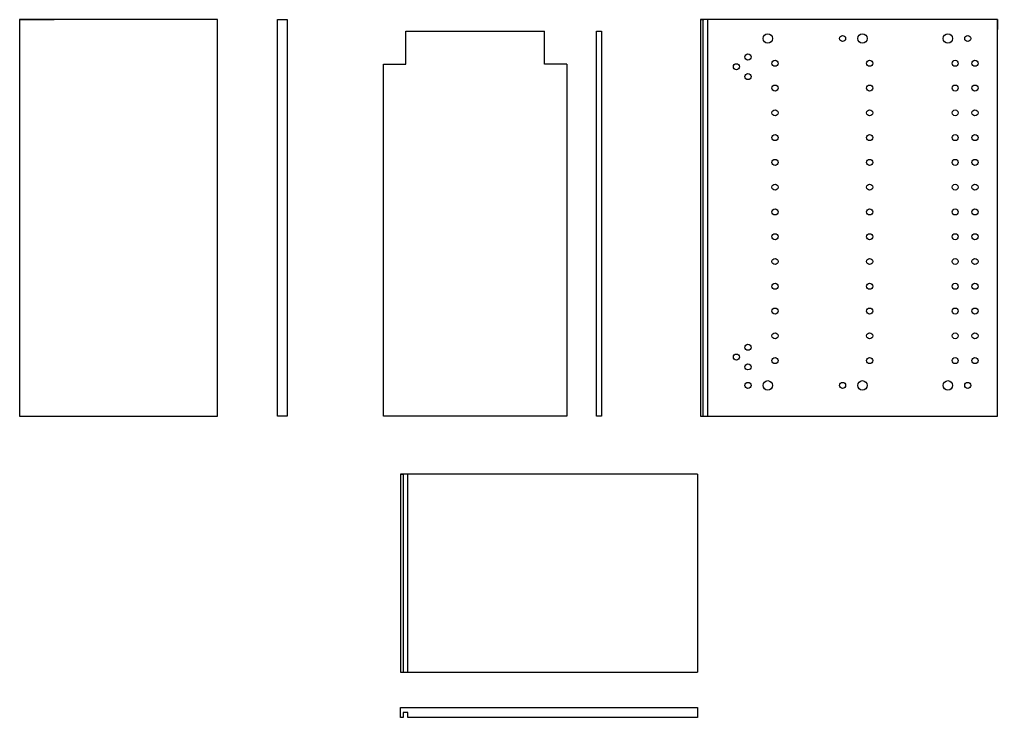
# Model space of a CAD drawing. Header units: millimetres. Extents: x 1648 to 3399, y 1593 to 2421.
# Drawn here: x 2373.8 to 2571.3, y 1931.4 to 2072.2 of the extents above; entities that cross this region are included whole.
import ezdxf

# ---------------------------------------------------------------- set-up
doc = ezdxf.new("R2010")
doc.units = ezdxf.units.MM
doc.layers.add('ARREDI', color=1, linetype='Continuous')

msp = doc.modelspace()

# ---------------------------------------------------------------- linework, layer by layer
at = {"layer": 'ARREDI'}
for p, q in [((2373.77, 2072.22), (2373.77, 1992.22)), ((2413.77, 2072.22), (2373.77, 2072.22)), ((2373.77, 2072.22), (2380.77, 2072.22)), ((2413.77, 2072.22), (2406.77, 2072.22)), ((2413.77, 1992.22), (2413.77, 2072.22)), ((2425.85, 2072.22), (2426.35, 2072.22)), ((2571.27, 2072.22), (2511.27, 2072.22)), ((2511.27, 2072.22), (2511.27, 1992.22)), ((2511.27, 2072.22), (2511.97, 2072.22)), ((2511.77, 2072.22), (2511.77, 1992.22)), ((2512.77, 1992.22), (2512.77, 2072.22)), ((2571.27, 1992.22), (2571.27, 2072.22)), ((2571.27, 2072.22), (2571.27, 2070.22)), ((2451.79, 2063.22), (2451.79, 2069.86)), ((2451.79, 2069.86), (2479.79, 2069.86)), ((2479.79, 2063.22), (2479.79, 2069.86)), ((2490.27, 1992.22), (2490.27, 2069.86)), ((2490.27, 2069.86), (2491.27, 2069.86)), ((2491.27, 2069.86), (2491.27, 1992.22)), ((2447.29, 1992.22), (2447.29, 2063.22)), ((2447.29, 2063.22), (2451.79, 2063.22)), ((2484.29, 2063.22), (2479.79, 2063.22)), ((2484.29, 2063.22), (2484.29, 1992.22)), ((2571.27, 2055.22), (2571.27, 2055.92)), ((2373.77, 1992.22), (2413.77, 1992.22)), ((2484.29, 1992.22), (2447.29, 1992.22)), ((2490.72, 1992.22), (2490.27, 1992.22)), ((2491.27, 1992.22), (2490.72, 1992.22)), ((2511.27, 1992.22), (2571.27, 1992.22)), ((2511.97, 1992.22), (2512.47, 1992.22)), ((2510.72, 1980.5), (2450.72, 1980.5)), ((2450.72, 1980.5), (2450.72, 1940.5)), ((2450.72, 1980.5), (2451.22, 1980.5)), ((2451.22, 1980.5), (2451.22, 1940.5)), ((2452.22, 1940.5), (2452.22, 1980.5)), ((2510.72, 1980.5), (2510.72, 1940.5)), ((2450.72, 1940.5), (2510.72, 1940.5)), ((2451.22, 1940.5), (2452.22, 1940.5)), ((2451.42, 1940.5), (2451.92, 1940.5)), ((2452.22, 1932.4), (2451.22, 1932.4)), ((2451.22, 1932.4), (2451.22, 1931.4)), ((2452.22, 1931.4), (2452.22, 1932.4))]:
    msp.add_line(p, q, dxfattribs=at)
msp.add_lwpolyline([(2425.85, 2072.22), (2427.85, 2072.22), (2427.85, 1992.22), (2425.85, 1992.22)], close=True, dxfattribs=at)
msp.add_lwpolyline([(2451.22, 1931.4), (2450.72, 1931.4), (2450.72, 1933.4), (2510.72, 1933.4), (2510.72, 1931.4), (2452.22, 1931.4)], dxfattribs=at)
for centre, radius in [((2524.89, 2068.4), 0.955), ((2540, 2068.4), 0.614), ((2544, 2068.4), 0.955), ((2561.27, 2068.4), 0.955), ((2565.27, 2068.4), 0.614), ((2520.89, 2064.67), 0.614), ((2526.35, 2063.4), 0.614), ((2545.46, 2063.4), 0.614), ((2562.73, 2063.4), 0.614), ((2566.73, 2063.4), 0.614), ((2518.56, 2062.69), 0.614), ((2520.89, 2060.71), 0.614), ((2526.35, 2058.4), 0.614), ((2545.46, 2058.4), 0.614), ((2562.73, 2058.4), 0.614), ((2566.73, 2058.4), 0.614), ((2526.35, 2053.4), 0.614), ((2545.46, 2053.4), 0.614), ((2562.73, 2053.4), 0.614), ((2566.73, 2053.4), 0.614), ((2526.35, 2048.4), 0.614), ((2545.46, 2048.4), 0.614), ((2562.73, 2048.4), 0.614), ((2566.73, 2048.4), 0.614), ((2526.35, 2043.4), 0.614), ((2545.46, 2043.4), 0.614), ((2562.73, 2043.4), 0.614), ((2566.73, 2043.4), 0.614), ((2526.35, 2038.4), 0.614), ((2545.46, 2038.4), 0.614), ((2562.73, 2038.4), 0.614), ((2566.73, 2038.4), 0.614), ((2526.35, 2033.4), 0.614), ((2545.46, 2033.4), 0.614), ((2562.73, 2033.4), 0.614), ((2566.73, 2033.4), 0.614), ((2526.35, 2028.4), 0.614), ((2545.46, 2028.4), 0.614), ((2562.73, 2028.4), 0.614), ((2566.73, 2028.4), 0.614), ((2526.35, 2023.4), 0.614), ((2526.35, 2023.4), 0.614), ((2545.46, 2023.4), 0.614), ((2545.46, 2023.4), 0.614), ((2562.73, 2023.4), 0.614), ((2562.73, 2023.4), 0.614), ((2566.73, 2023.4), 0.614), ((2566.73, 2023.4), 0.614), ((2526.35, 2018.4), 0.614), ((2545.46, 2018.4), 0.614), ((2562.73, 2018.4), 0.614), ((2566.73, 2018.4), 0.614), ((2526.35, 2013.4), 0.614), ((2545.46, 2013.4), 0.614), ((2562.73, 2013.4), 0.614), ((2566.73, 2013.4), 0.614), ((2526.35, 2008.4), 0.614), ((2545.46, 2008.4), 0.614), ((2562.73, 2008.4), 0.614), ((2566.73, 2008.4), 0.614), ((2520.89, 2006.09), 0.614), ((2518.56, 2004.12), 0.614), ((2520.89, 2002.14), 0.614), ((2526.35, 2003.4), 0.614), ((2545.46, 2003.4), 0.614), ((2562.73, 2003.4), 0.614), ((2566.73, 2003.4), 0.614), ((2520.89, 1998.4), 0.614), ((2524.89, 1998.4), 0.955), ((2540, 1998.4), 0.614), ((2544, 1998.4), 0.955), ((2561.27, 1998.4), 0.955), ((2565.27, 1998.4), 0.614)]:
    msp.add_circle(centre, radius, dxfattribs=at)

doc.saveas('drawing.dxf')
